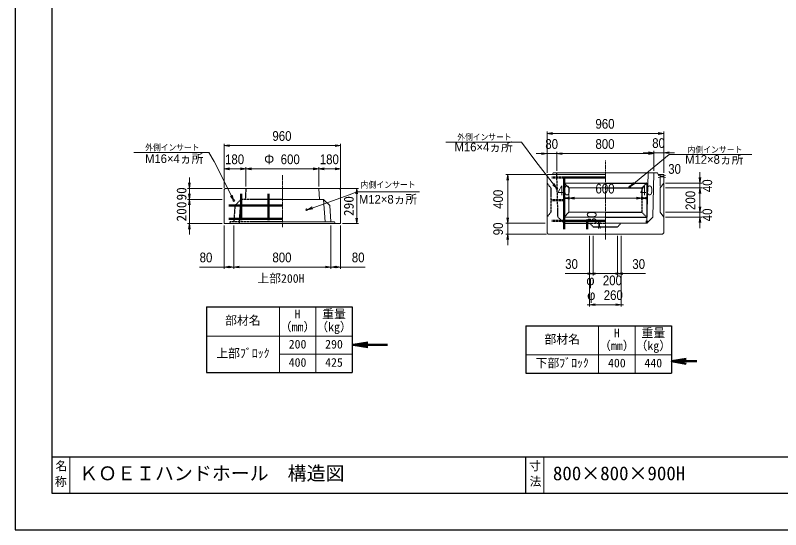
# Model space of a CAD drawing. Units: millimetres, scale not verified. Extents: x -210 to 210, y -148 to 148.
# Drawn here: x -210 to 0, y -148.5 to -7.5 of the extents above; entities that cross this region are included whole.
import ezdxf
from ezdxf.enums import TextEntityAlignment as Align

# ---------------------------------------------------------------- set-up
doc = ezdxf.new("R2010")
doc.units = ezdxf.units.MM
doc.linetypes.add('USER1', pattern=[12.95, 6.35, -3.175, 0.25, -3.175])
doc.linetypes.add('USER2', pattern=[4.7625, 3.175, -1.5875])
doc.layers.add('0-0', color=7, linetype='Continuous')
for name, color, linetype, lineweight in [('0-1_0', 9, 'Continuous', 25), ('0-2_dims', 2, 'Continuous', 13), ('0-4_pen2実線', 3, 'Continuous', 13), ('0-5_pen3実線', 7, 'Continuous', 18), ('0-6_pen4実線', 6, 'Continuous', 25), ('0-7_pen1一点', 4, 'USER1', 13), ('0-8_pen2破線', 3, 'USER2', 25), ('0-9_鉄筋１', 7, 'Continuous', 50), ('0-A_鉄筋２', 7, 'Continuous', 50), ('0-C_鉄筋', 7, 'Continuous', 50)]:
    doc.layers.add(name, color=color, linetype=linetype, lineweight=lineweight)
doc.styles.add('ＭＳ ゴシック', font='')
doc.styles.add('ＭＳ Ｐゴシック', font='')
doc.styles.get('ＭＳ ゴシック').set_extended_font_data('MS Gothic')
doc.styles.get('ＭＳ Ｐゴシック').set_extended_font_data('MS PGothic')

# ---------------------------------------------------------------- blocks, each defined once
blk = doc.blocks.new('部分図 1')
at = {"layer": '0-1_0'}
blk.add_lwpolyline([(0, 0), (12600, 0), (12600, 8910), (0, 8910)], close=True, dxfattribs=at)
at = {"layer": '0-2_dims'}
for p, q in [((4377, 2936), (4377, 3274)), ((5337, 3259), (4377, 3259)), ((5337, 2936), (5337, 3274)), ((1718, 2812), (1718, 3174)), ((2678, 3159), (1718, 3159)), ((2678, 2812), (2678, 3174)), ((4377, 3093.17), (4287, 3093.17)), ((4377, 2936), (4377, 3108.17)), ((4377, 3093.17), (4457, 3093.17)), ((4457, 2951), (4457, 3108.17)), ((4457, 2951), (4457, 3108.17)), ((4457, 3093.17), (4547, 3093.17)), ((4457, 3093.17), (5257, 3093.17)), ((5257, 3100.67), (5167, 3100.67)), ((5257, 2951), (5257, 3115.67)), ((5257, 2951), (5257, 3108.17)), ((5257, 3100.67), (5337, 3100.67)), ((5337, 2936), (5337, 3115.67)), ((5337, 3100.67), (5427, 3100.67)), ((1718, 2812), (1718, 2982.26)), ((1898, 2967.26), (1718, 2967.26)), ((1898, 2822), (1898, 2982.26)), ((1898, 2822), (1898, 2982.26)), ((1898, 2967.26), (2498, 2967.26)), ((2498, 2822), (2498, 2982.26)), ((2498, 2822), (2498, 2982.26)), ((2498, 2967.26), (2678, 2967.26)), ((2678, 2812), (2678, 2982.26)), ((4362, 2921), (4038, 2921)), ((4053, 2521), (4053, 2921)), ((5307, 2826), (5307, 2920.11)), ((5307, 2905.11), (5337, 2905.11)), ((5337, 2866), (5337, 2920.11)), ((5635.74, 2851), (5635.74, 2941)), ((5352, 2851), (5650.74, 2851)), ((5635.74, 2811), (5635.74, 2851)), ((5352, 2811), (5650.74, 2811)), ((5352, 2811), (5650.74, 2811)), ((5635.74, 2811), (5635.74, 2721)), ((5635.74, 2811), (5635.74, 2611)), ((4517, 2726), (4517, 2741)), ((4557, 2726), (4517, 2726)), ((4557, 2726), (4557, 2741)), ((4557, 2726), (5157, 2726)), ((4557, 2726), (4557, 2711)), ((5157, 2726), (5157, 2741)), ((5157, 2726), (5157, 2741)), ((5157, 2726), (5197, 2726)), ((5197, 2726), (5197, 2741)), ((5635.74, 2611), (5635.74, 2701)), ((4053, 2521), (4053, 2611)), ((5352, 2611), (5650.74, 2611)), ((5352, 2611), (5650.74, 2611)), ((5635.74, 2611), (5635.74, 2571)), ((4362, 2521), (4038, 2521)), ((4362, 2521), (4038, 2521)), ((4053, 2521), (4053, 2431)), ((4807, 2521), (4792, 2521)), ((4807, 2491), (4807, 2521)), ((5352, 2571), (5650.74, 2571)), ((5635.74, 2571), (5635.74, 2481)), ((1718, 2502), (1718, 2145)), ((1798, 2502), (1798, 2145)), ((1798, 2502), (1798, 2145)), ((2598, 2502), (2598, 2145)), ((2598, 2502), (2598, 2145)), ((2678, 2502), (2678, 2145)), ((4807, 2491), (4792, 2491)), ((4372, 2431), (4038, 2431)), ((4053, 2431), (4053, 2341)), ((4727, 2416), (4727, 2091)), ((4727, 2416), (4727, 1835)), ((4757, 2416), (4757, 2091)), ((4757, 2416), (4757, 2091)), ((4957, 2416), (4957, 2091)), ((4957, 2416), (4957, 2091)), ((4987, 2416), (4987, 2091)), ((4987, 2416), (4987, 1835)), ((1798, 2160), (2598, 2160)), ((4757, 2106), (4667, 2106)), ((4757, 2106), (4957, 2106)), ((4957, 2106), (5047, 2106)), ((4727, 1850), (4707, 1850)), ((4727, 1850), (4987, 1850)), ((4987, 1850), (5007, 1850))]:
    blk.add_line(p, q, dxfattribs=at)
at = {"layer": '0-2_dims', "lineweight": 18}
for p, q in [((4166.3, 3188.57), (3544.83, 3188.57)), ((1597.67, 3103.11), (976.2, 3103.11)), ((5445.17, 3084.67), (6061.64, 3084.67)), ((1433, 2807), (1433, 2897)), ((1703, 2807), (1418, 2807)), ((1433, 2717), (1433, 2807)), ((1433, 2717), (1433, 2807)), ((2666, 2807), (2825, 2807)), ((2802.88, 2779.23), (3327, 2779.23)), ((2810, 2807), (2810, 2517)), ((1703, 2717), (1418, 2717)), ((1703, 2717), (1418, 2717)), ((1433, 2717), (1433, 2517)), ((1433, 2717), (1433, 2627)), ((1703, 2517), (1418, 2517)), ((1433, 2517), (1433, 2427)), ((2693, 2517), (2825, 2517))]:
    blk.add_line(p, q, dxfattribs=at)
at = {"layer": '0-2_dims', "lineweight": 50}
for p, q in [((2781.83, 1520.38), (3062.4, 1520.38)), ((5401.61, 1384.88), (5611, 1384.88))]:
    blk.add_line(p, q, dxfattribs=at)
at = {"layer": '0-2_dims'}
for points in [[(4422, 3266.5), (4377, 3259), (4422, 3251.5)], [(5292, 3251.5), (5337, 3259), (5292, 3266.5)], [(1763, 3166.5), (1718, 3159), (1763, 3151.5)], [(2633, 3151.5), (2678, 3159), (2633, 3166.5)], [(4457, 2806), (4284.47, 3028.53), (4166.3, 3188.57)], [(1798, 2707), (1637.69, 3028.7), (1592.69, 3103.11)], [(4332, 3085.67), (4377, 3093.17), (4332, 3100.67)], [(4502, 3100.67), (4457, 3093.17), (4502, 3085.67)], [(4502, 3100.67), (4457, 3093.17), (4502, 3085.67)], [(5212, 3093.17), (5257, 3100.67), (5212, 3108.17)], [(5212, 3085.67), (5257, 3093.17), (5212, 3100.67)], [(5382, 3108.17), (5337, 3100.67), (5382, 3093.17)], [(5057, 2821), (5383.21, 3084.67), (5445.17, 3084.67)], [(1763, 2974.76), (1718, 2967.26), (1763, 2959.76)], [(1853, 2959.76), (1898, 2967.26), (1853, 2974.76)], [(1943, 2974.76), (1898, 2967.26), (1943, 2959.76)], [(2453, 2959.76), (2498, 2967.26), (2453, 2974.76)], [(2543, 2974.76), (2498, 2967.26), (2543, 2959.76)], [(2633, 2959.76), (2678, 2967.26), (2633, 2974.76)], [(4060.5, 2876), (4053, 2921), (4045.5, 2876)], [(5292, 2897.61), (5337, 2905.11), (5292, 2912.61)], [(5352, 2912.61), (5307, 2905.11), (5352, 2897.61)], [(4423.5, 2836.97), (4457, 2806), (4435.35, 2846.16)], [(5087.28, 2855.12), (5057, 2821), (5096.71, 2843.45)], [(5628.24, 2896), (5635.74, 2851), (5643.24, 2896)], [(2404, 2632), (2748.82, 2753.94), (2810, 2779.23)], [(5643.24, 2766), (5635.74, 2811), (5628.24, 2766)], [(5643.24, 2766), (5635.74, 2811), (5628.24, 2766)], [(1771.22, 2743.93), (1798, 2707), (1784.64, 2750.62)], [(4512, 2718.5), (4557, 2726), (4512, 2733.5)], [(4562, 2733.5), (4517, 2726), (4562, 2718.5)], [(4602, 2733.5), (4557, 2726), (4602, 2718.5)], [(5112, 2718.5), (5157, 2726), (5112, 2733.5)], [(5152, 2718.5), (5197, 2726), (5152, 2733.5)], [(5202, 2733.5), (5157, 2726), (5202, 2718.5)], [(2443.92, 2654.07), (2404, 2632), (2448.93, 2639.93)], [(5628.24, 2656), (5635.74, 2611), (5643.24, 2656)], [(5628.24, 2656), (5635.74, 2611), (5643.24, 2656)], [(4045.5, 2566), (4053, 2521), (4060.5, 2566)], [(4045.5, 2566), (4053, 2521), (4060.5, 2566)], [(4799.5, 2536), (4807, 2491), (4814.5, 2536)], [(4814.5, 2476), (4807, 2521), (4799.5, 2476)], [(5643.24, 2526), (5635.74, 2571), (5628.24, 2526)], [(4060.5, 2386), (4053, 2431), (4045.5, 2386)], [(1798, 2160), (1718, 2160), (1517.18, 2160)], [(1763, 2167.5), (1718, 2160), (1763, 2152.5)], [(1753, 2152.5), (1798, 2160), (1753, 2167.5)], [(1843, 2167.5), (1798, 2160), (1843, 2152.5)], [(2553, 2152.5), (2598, 2160), (2553, 2167.5)], [(2643, 2167.5), (2598, 2160), (2643, 2152.5)], [(2598, 2160), (2678, 2160), (2878.82, 2160)], [(2633, 2152.5), (2678, 2160), (2633, 2167.5)], [(4757, 2106), (4727, 2106), (4526.18, 2106)], [(4712, 2098.5), (4757, 2106), (4712, 2113.5)], [(4712, 2098.5), (4757, 2106), (4712, 2113.5)], [(4772, 2113.5), (4727, 2106), (4772, 2098.5)], [(4942, 2098.5), (4987, 2106), (4942, 2113.5)], [(5002, 2113.5), (4957, 2106), (5002, 2098.5)], [(5002, 2113.5), (4957, 2106), (5002, 2098.5)], [(4957, 2106), (4987, 2106), (5187.82, 2106)], [(4772, 1857.5), (4727, 1850), (4772, 1842.5)], [(4942, 1842.5), (4987, 1850), (4942, 1857.5)]]:
    blk.add_lwpolyline(points, dxfattribs=at)
at = {"layer": '0-2_dims', "lineweight": 18}
for points in [[(1425.5, 2852), (1433, 2807), (1440.5, 2852)], [(2817.5, 2762), (2810, 2807), (2802.5, 2762)], [(1425.5, 2762), (1433, 2717), (1440.5, 2762)], [(1440.5, 2672), (1433, 2717), (1425.5, 2672)], [(2802.5, 2562), (2810, 2517), (2817.5, 2562)], [(1440.5, 2472), (1433, 2517), (1425.5, 2472)]]:
    blk.add_lwpolyline(points, dxfattribs=at)
at = {"layer": '0-2_dims', "lineweight": 50}
for points in [[(2901.83, 1540.38), (2781.83, 1520.38), (2901.83, 1500.38)], [(5521.61, 1404.88), (5401.61, 1384.88), (5521.61, 1364.88)]]:
    blk.add_lwpolyline(points, dxfattribs=at)
at = {"layer": '0-4_pen2実線'}
for centre, radius in [((4457, 2806), 8), ((5057, 2821), 6), ((1798, 2707), 8), ((2398, 2632), 6)]:
    blk.add_circle(centre, radius, dxfattribs=at)
at = {"layer": '0-5_pen3実線'}
for p, q in [((4377, 2921), (4377, 2441)), ((4857, 2921), (4377, 2921)), ((4427, 2936), (4422, 2921)), ((4427, 2936), (4422, 2921)), ((4857, 2936), (4427, 2936)), ((4857, 2936), (5287, 2936)), ((5208.08, 2936), (5197, 2521)), ((5257, 2936), (5247, 2571)), ((5287, 2936), (5292, 2921)), ((5287, 2936), (5292, 2921)), ((5337, 2921), (5292, 2921)), ((5337, 2921), (5292, 2921)), ((5337, 2441), (5337, 2921)), ((4517, 2851), (4517, 2571)), ((4517, 2851), (4557, 2811)), ((4857, 2851), (4517, 2851)), ((5337, 2851), (5307, 2811)), ((1718, 2797), (1728, 2807)), ((1718, 2797), (1718, 2517)), ((2668, 2807), (1728, 2807)), ((2503, 2717), (2498, 2807)), ((2678, 2797), (2668, 2807)), ((2678, 2517), (2678, 2797)), ((4557, 2811), (4557, 2611)), ((4557, 2811), (4857, 2811)), ((2538, 2717), (2198, 2717)), ((2538, 2717), (2588, 2667)), ((2538, 2717), (2549.49, 2532)), ((2541.11, 2667), (2538, 2667)), ((2588, 2667), (2598, 2532)), ((4557, 2611), (4517, 2571)), ((4557, 2611), (4857, 2611)), ((2628, 2532), (2198, 2532)), ((2628, 2532), (2633, 2517)), ((4517, 2571), (4857, 2571)), ((4857, 2521), (5197, 2521)), ((4857, 2521), (5197, 2521)), ((5247, 2571), (5197, 2521)), ((2678, 2517), (1718, 2517)), ((4377, 2441), (4387, 2431)), ((4387, 2431), (5327, 2431)), ((5337, 2441), (5327, 2431)), ((2173.43, 1832.38), (2173.43, 1292.38)), ((2473.43, 1832.38), (2473.43, 1292.38)), ((4801.61, 1677.38), (4801.61, 1287.38)), ((5101.61, 1677.38), (5101.61, 1287.38)), ((1573.43, 1592.38), (2773.43, 1592.38)), ((2173.43, 1442.38), (2773.43, 1442.38)), ((4201.61, 1437.38), (5401.61, 1437.38)), ((450, 600), (450, 300)), ((4350, 600), (4350, 300))]:
    blk.add_line(p, q, dxfattribs=at)
blk.add_lwpolyline([(5307, 2811), (5307, 2611), (5337, 2571)], dxfattribs=at)
at = {"layer": '0-6_pen4実線'}
for p, q in [((1573.43, 1832.38), (2773.43, 1832.38)), ((1573.43, 1832.38), (1573.43, 1292.38)), ((2773.43, 1832.38), (2773.43, 1292.38)), ((4201.61, 1677.38), (5401.61, 1677.38)), ((4201.61, 1677.38), (4201.61, 1287.38)), ((5401.61, 1677.38), (5401.61, 1287.38)), ((1573.43, 1292.38), (2773.43, 1292.38)), ((4201.61, 1287.38), (5401.61, 1287.38)), ((300, 600), (12300, 600)), ((4200, 600), (4200, 300))]:
    blk.add_line(p, q, dxfattribs=at)
blk.add_lwpolyline([(300, 300), (12300, 300), (12300, 8610), (300, 8610)], close=True, dxfattribs=at)
at = {"layer": '0-7_pen1一点'}
for p, q in [((4857, 3036), (4857, 2385.58)), ((2198, 2487), (2198, 2917))]:
    blk.add_line(p, q, dxfattribs=at)
at = {"layer": '0-8_pen2破線'}
for p, q in [((4377, 2851), (4407, 2811)), ((4857, 2851), (5197, 2851)), ((5197, 2851), (5157, 2811)), ((5197, 2851), (5197, 2571)), ((1898, 2807), (1893, 2717)), ((4407, 2811), (4407, 2611)), ((4857, 2811), (5157, 2811)), ((5157, 2811), (5157, 2611)), ((1808, 2667), (1858, 2717)), ((1855.94, 2719.06), (1841.01, 2517.52)), ((2198, 2717), (1858, 2717)), ((1808, 2667), (1798, 2532)), ((2198, 2667), (1808, 2667)), ((4407, 2611), (4377, 2571)), ((4857, 2611), (5157, 2611)), ((5157, 2611), (5197, 2571)), ((4517, 2521), (4857, 2521)), ((4757, 2491), (4727, 2521)), ((4857, 2571), (5197, 2571)), ((4957, 2491), (4987, 2521)), ((4757, 2491), (4957, 2491))]:
    blk.add_line(p, q, dxfattribs=at)
for points in [[(4517, 2521), (4467, 2571), (4457, 2936)], [(2198, 2532), (1768, 2532), (1763, 2517)]]:
    blk.add_lwpolyline(points, dxfattribs=at)
at = {"layer": '0-9_鉄筋１'}
for p, q in [((4517, 2906), (4517, 2511)), ((4517, 2896), (4857, 2896)), ((2083, 2722), (2083, 2547)), ((4517, 2711), (4527, 2711)), ((4517, 2541), (4857, 2541)), ((4707, 2551), (4707, 2511)), ((5197, 2541), (5197, 2521))]:
    blk.add_line(p, q, dxfattribs=at)
at = {"layer": '0-9_鉄筋１', "linetype": 'USER2'}
for p, q in [((4417, 2896), (4517, 2896)), ((4417, 2711), (4527, 2711)), ((4417, 2541), (4517, 2541)), ((5197.53, 2541), (5197, 2541))]:
    blk.add_line(p, q, dxfattribs=at)
at = {"layer": '0-A_鉄筋２'}
for p, q in [((1858, 2722), (1858, 2762)), ((2083, 2722), (2083, 2762)), ((1858, 2667), (1758, 2667)), ((1858, 2557), (1758, 2557)), ((4517, 2511), (4517, 2471)), ((4707, 2511), (4707, 2471))]:
    blk.add_line(p, q, dxfattribs=at)
at = {"layer": '0-C_鉄筋'}
for p, q in [((1858, 2722), (1858, 2547)), ((1858, 2667), (2198, 2667)), ((1858, 2557), (2198, 2557))]:
    blk.add_line(p, q, dxfattribs=at)
at = {"layer": '0-2_dims', "color": 7, "style": 'ＭＳ Ｐゴシック', "width": 0.9}
for s, height, p in [('960', 79.98, (4775.18, 3274)), ('960', 79.98, (2116.18, 3174)), ('外側インサート', 50.68, (3637.9, 3188.57)), ('80', 79.98, (4362.45, 3108.17)), ('800', 79.98, (4775.18, 3108.17)), ('80', 79.98, (5242.45, 3115.67)), ('外側インサート', 50.68, (1069.27, 3103.11)), ('内側インサート', 51.2, (5533.53, 3084.67)), ('180', 79.98, (1726.18, 2982.26)), ('600', 79.98, (2184.36, 2982.26)), ('180', 79.98, (2506.18, 2982.26)), ('30', 79.98, (5374.24, 2903.07)), ('内側インサート', 51.2, (2843.16, 2796.41)), ('600', 79.98, (4775.18, 2741)), ('40', 79.98, (4462.45, 2726.45)), ('40', 79.98, (5142.45, 2726.45)), ('80', 79.98, (1517.18, 2175)), ('800', 79.98, (2116.18, 2175)), ('80', 79.98, (2769.73, 2175)), ('30', 79.98, (4526.18, 2121)), ('30', 79.98, (5078.73, 2121)), ('200', 79.98, (4836.36, 1986.45)), ('260', 79.98, (4843.36, 1865))]:
    blk.add_text(s, height=height, dxfattribs=at).set_placement(p, align=Align.BOTTOM_LEFT)
at = {"layer": '0-2_dims', "color": 7, "style": 'ＭＳ Ｐゴシック'}
for s, height, p in [('M16×4ヵ所', 70.81, (3615.6, 3090.71)), ('M16×4ヵ所', 70.81, (1068.03, 2994.71)), ('M12×8ヵ所', 70.81, (5513.44, 2988.08)), ('Φ', 79.98, (2048, 2982.26)), ('M12×8ヵ所', 70.81, (2828.59, 2660.96)), ('φ', 79.98, (4700, 1986.45)), ('φ', 79.98, (4707, 1865))]:
    blk.add_text(s, height=height, dxfattribs=at).set_placement(p, align=Align.BOTTOM_LEFT)
at = {"layer": '0-2_dims', "color": 7, "style": 'ＭＳ Ｐゴシック', "width": 0.9}
for s, p in [('40', (5759.83, 2776.45)), ('400', (4038, 2639.18)), ('200', (5620.74, 2629.18)), ('30', (4809.05, 2512.34)), ('40', (5759.83, 2536.45)), ('90', (4038, 2421.45))]:
    blk.add_text(s, height=79.98, rotation=90, dxfattribs=at).set_placement(p, align=Align.BOTTOM_LEFT)
at = {"layer": '0-2_dims', "color": 7, "style": 'ＭＳ ゴシック'}
for s, p in [('90', (1432.5, 2707)), ('290', (2809.5, 2579.5)), ('200', (1432.5, 2534.5))]:
    blk.add_text(s, height=80.65, rotation=90, dxfattribs=at).set_placement(p, align=Align.BOTTOM_LEFT)
at = {"layer": '0-5_pen3実線', "style": 'ＭＳ ゴシック'}
for s, height, p in [('部材名', 71.47, (1727.2, 1663.64)), ('H', 71.47, (2299.05, 1716.13)), ('重量', 71.47, (2525.95, 1716.14)), ('（mm）', 71.49, (2177.16, 1611.12)), ('（kg）', 71.49, (2477.16, 1611.12)), ('H', 71.47, (4927.24, 1561.13)), ('重量', 71.47, (5154.13, 1561.14)), ('部材名', 71.47, (4355.39, 1508.64)), ('200', 71.47, (2250.31, 1468.64)), ('290', 71.45, (2550.34, 1468.65)), ('（mm）', 71.49, (4805.35, 1456.12)), ('（kg）', 71.49, (5105.35, 1456.12)), ('上部ﾌﾞﾛｯｸ', 71.48, (1654.07, 1393.63)), ('400', 71.46, (2250.32, 1318.65)), ('425', 71.43, (2550.35, 1318.66)), ('下部ﾌﾞﾛｯｸ', 71.48, (4282.25, 1313.63)), ('400', 71.46, (4878.51, 1313.65)), ('440', 71.46, (5178.51, 1313.65)), ('名', 71.47, (330.86, 466.05)), ('寸', 71.38, (4229.1, 466.63)), ('ＫＯＥＩハンドホール\u3000構造図', 114.4, (525, 372)), ('800×800×900H', 114.4, (4425, 372.01)), ('法', 71.44, (4232.55, 339.37)), ('称', 71.43, (325.72, 337.31))]:
    blk.add_text(s, height=height, dxfattribs=at).set_placement(p, align=Align.BOTTOM_LEFT)
at = {"layer": '0-C_鉄筋', "style": 'ＭＳ ゴシック'}
blk.add_text('上部200H', height=71.11, dxfattribs=at).set_placement((1993, 2009.5), align=Align.BOTTOM_LEFT)

msp = doc.modelspace()

# ---------------------------------------------------------------- block references
at = {"layer": '0-0', "xscale": 0.0333333, "yscale": 0.0333333}
msp.add_blockref('部分図 1', (-210, -148.5), dxfattribs=at)

doc.saveas('drawing.dxf')
